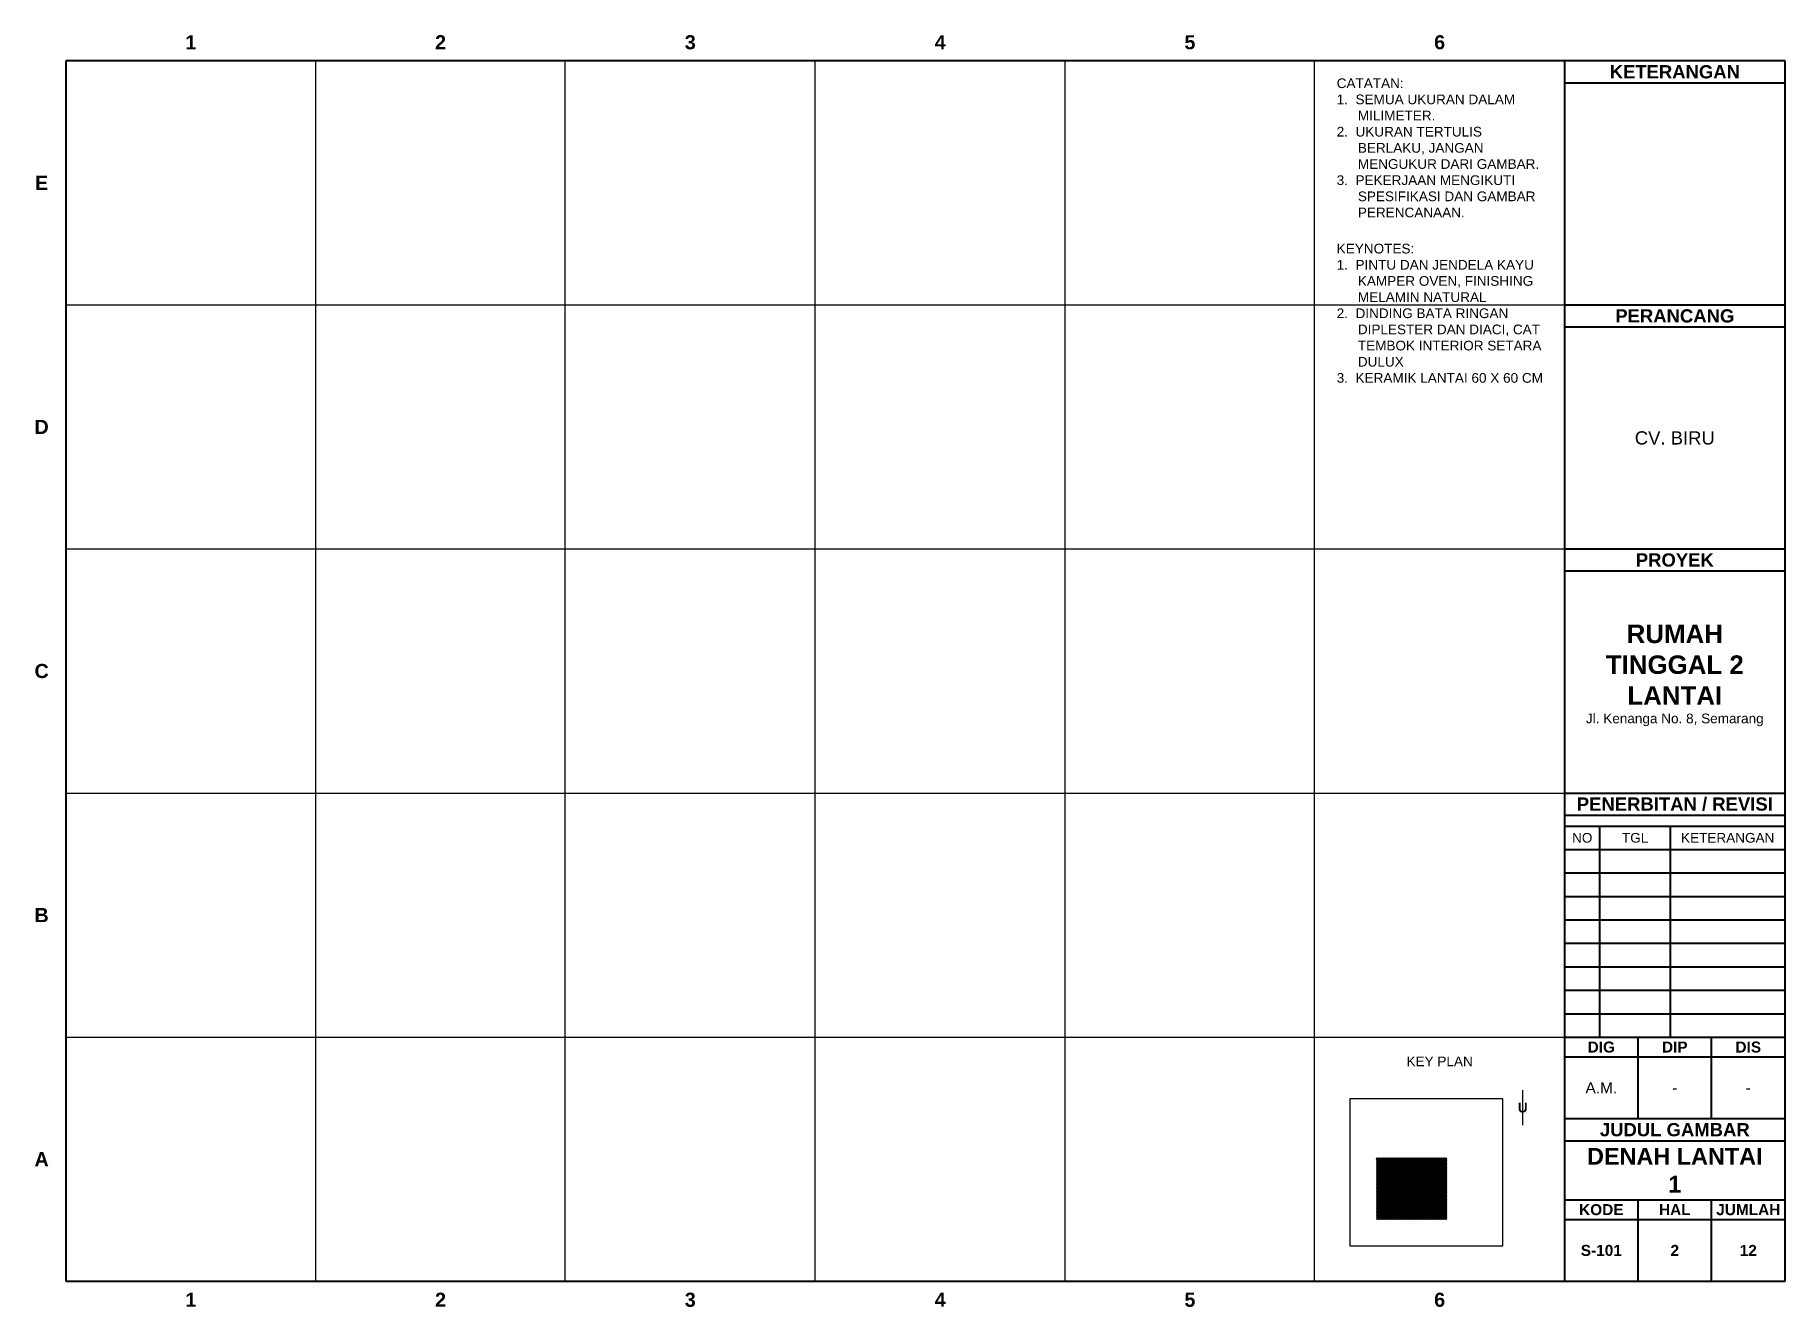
# Paper-space layout 'A3' of a CAD drawing. Header units: millimetres. Extents: x 13 to 410, y 4 to 293.
import ezdxf
from ezdxf.enums import TextEntityAlignment as Align

# ---------------------------------------------------------------- set-up
doc = ezdxf.new("R2010")
doc.units = ezdxf.units.MM
for name, color, linetype, lineweight in [('S-ANNO-GRID', 8, 'Continuous', 25), ('S-ANNO-KEYN', 7, 'Continuous', 25), ('S-ANNO-NOTE', 7, 'Continuous', 25), ('S-ANNO-REVS', 7, 'Continuous', 25), ('S-ANNO-TEXT', 7, 'Continuous', 25), ('S-ANNO-TTLB', 7, 'Continuous', 35)]:
    doc.layers.add(name, color=color, linetype=linetype, lineweight=lineweight)
doc.layers.add('S-ANNO-NPLT', color=7, linetype='Continuous', lineweight=18, plot=False)
doc.styles.add('CATATAN', font='arial.ttf')
doc.styles.add('DESKRIPSI', font='arial.ttf')
doc.styles.add('KOP', font='arial.ttf')
doc.styles.add('KOP-B', font='arialbd.ttf')

psp = doc.layouts.new('A3')

# ---------------------------------------------------------------- hatches: boundary and pattern name
at = {"layer": 'S-ANNO-KEYN'}
h = psp.add_hatch(dxfattribs=at)
h.set_pattern_fill('SOLID')
h.paths.add_polyline_path([(317.3, 24), (333.3, 24), (333.3, 38), (317.3, 38)])

# ---------------------------------------------------------------- linework, layer by layer
at = {"layer": 'S-ANNO-GRID'}
for p, q in [((76.7, 10), (76.7, 287)), ((133.3, 10), (133.3, 287)), ((190, 10), (190, 287)), ((246.7, 10), (246.7, 287)), ((303.3, 10), (303.3, 287)), ((20, 231.6), (360, 231.6)), ((20, 176.2), (360, 176.2)), ((20, 120.8), (360, 120.8)), ((20, 65.4), (360, 65.4)), ((346, 51.4), (311.3, 51.4)), ((311.3, 51.4), (311.3, 18)), ((346, 18), (346, 51.4)), ((311.3, 18), (346, 18))]:
    psp.add_line(p, q, dxfattribs=at)
at = {"layer": 'S-ANNO-KEYN'}
psp.add_line((350.5, 45.4), (350.5, 53.4), dxfattribs=at)
at = {"layer": 'S-ANNO-TTLB'}
for p, q in [((410, 287), (20, 287)), ((20, 287), (20, 10)), ((410, 287), (360, 287)), ((360, 287), (360, 10)), ((410, 10), (410, 287)), ((410, 10), (410, 287)), ((360, 282), (410, 282)), ((360, 231.6), (410, 231.6)), ((360, 226.6), (410, 226.6)), ((360, 176.2), (410, 176.2)), ((360, 171.2), (410, 171.2)), ((360, 120.8), (410, 120.8)), ((360, 115.8), (410, 115.8)), ((360, 113.3), (410, 113.3)), ((368, 65.4), (368, 113.3)), ((384, 65.4), (384, 113.3)), ((360, 107.98), (410, 107.98)), ((360, 102.66), (410, 102.66)), ((360, 97.33), (410, 97.33)), ((360, 92.01), (410, 92.01)), ((360, 86.69), (410, 86.69)), ((360, 81.37), (410, 81.37)), ((360, 76.04), (410, 76.04)), ((360, 70.72), (410, 70.72)), ((360, 65.4), (410, 65.4)), ((360, 65.4), (410, 65.4)), ((376.67, 46.9), (376.67, 65.4)), ((393.33, 46.9), (393.33, 65.4)), ((360, 60.9), (376.67, 60.9)), ((376.67, 60.9), (393.33, 60.9)), ((393.33, 60.9), (410, 60.9)), ((360, 46.9), (410, 46.9)), ((360, 41.9), (410, 41.9)), ((360, 28.5), (410, 28.5)), ((376.67, 10), (376.67, 28.5)), ((393.33, 10), (393.33, 28.5)), ((360, 24), (376.67, 24)), ((376.67, 24), (393.33, 24)), ((393.33, 24), (410, 24)), ((20, 10), (410, 10)), ((360, 10), (410, 10))]:
    psp.add_line(p, q, dxfattribs=at)

# ---------------------------------------------------------------- texts
at = {"layer": 'S-ANNO-KEYN'}
for s, style, p in [('KEY PLAN', 'KOP', (331.65, 59.9)), ('U', 'KOP-B', (350.5, 49.4))]:
    psp.add_text(s, height=2.2, dxfattribs=dict(at, style=style)).set_placement(p, align=Align.MIDDLE_CENTER)
at = {"layer": 'S-ANNO-KEYN', "insert": (308.3, 245.46), "char_height": 2.2, "width": 46.7, "attachment_point": 1, "style": 'CATATAN'}
psp.add_mtext('KEYNOTES:\\P\\pxi-2.18,l2.18;1.  PINTU DAN JENDELA KAYU KAMPER OVEN, FINISHING MELAMIN NATURAL\\P\\pxi-2.18,l2.18;2.  DINDING BATA RINGAN DIPLESTER DAN DIACI, CAT TEMBOK INTERIOR SETARA DULUX\\P\\pxi-2.18,l2.18;3.  KERAMIK LANTAI 60 X 60 CM', dxfattribs=at)
at = {"layer": 'S-ANNO-NOTE', "insert": (308.3, 283), "char_height": 2.2, "width": 46.7, "attachment_point": 1, "style": 'CATATAN'}
psp.add_mtext('CATATAN:\\P\\pxi-2.18,l2.18;1.  SEMUA UKURAN DALAM MILIMETER.\\P\\pxi-2.18,l2.18;2.  UKURAN TERTULIS BERLAKU, JANGAN MENGUKUR DARI GAMBAR.\\P\\pxi-2.18,l2.18;3.  PEKERJAAN MENGIKUTI SPESIFIKASI DAN GAMBAR PERENCANAAN.', dxfattribs=at)
at = {"layer": 'S-ANNO-REVS', "style": 'KOP'}
for s, p in [('NO', (364, 110.64)), ('TGL', (376, 110.64)), ('KETERANGAN', (397, 110.64))]:
    psp.add_text(s, height=2.2, dxfattribs=at).set_placement(p, align=Align.MIDDLE_CENTER)
at = {"layer": 'S-ANNO-TEXT'}
for s, height, style, p in [('1', 3.2, 'KOP-B', (48.35, 291.2)), ('2', 3.2, 'KOP-B', (105, 291.2)), ('3', 3.2, 'KOP-B', (161.65, 291.2)), ('4', 3.2, 'KOP-B', (218.35, 291.2)), ('5', 3.2, 'KOP-B', (275, 291.2)), ('6', 3.2, 'KOP-B', (331.65, 291.2)), ('KETERANGAN', 3, 'KOP-B', (385, 284.5)), ('E', 3.2, 'KOP-B', (14.5, 259.3)), ('PERANCANG', 3, 'KOP-B', (385, 229.1)), ('D', 3.2, 'KOP-B', (14.5, 203.9)), ('CV. BIRU', 3, 'KOP', (385, 201.4)), ('PROYEK', 3, 'KOP-B', (385, 173.7)), ('C', 3.2, 'KOP-B', (14.5, 148.5)), ('PENERBITAN / REVISI', 3, 'KOP-B', (385, 118.3)), ('B', 3.2, 'KOP-B', (14.5, 93.1)), ('DIG', 2.5, 'KOP-B', (368.33, 63.15)), ('DIP', 2.5, 'KOP-B', (385, 63.15)), ('DIS', 2.5, 'KOP-B', (401.67, 63.15)), ('A.M.', 2.5, 'KOP', (368.33, 53.9)), ('-', 2.5, 'KOP', (385, 53.9)), ('-', 2.5, 'KOP', (401.67, 53.9)), ('JUDUL GAMBAR', 3, 'KOP-B', (385, 44.4)), ('A', 3.2, 'KOP-B', (14.5, 37.7)), ('KODE', 2.5, 'KOP-B', (368.33, 26.25)), ('HAL', 2.5, 'KOP-B', (385, 26.25)), ('JUMLAH', 2.5, 'KOP-B', (401.67, 26.25)), ('S-101', 2.5, 'KOP-B', (368.33, 17)), ('2', 2.5, 'KOP-B', (385, 17)), ('12', 2.5, 'KOP-B', (401.67, 17)), ('1', 3.2, 'KOP-B', (48.35, 5.8)), ('2', 3.2, 'KOP-B', (105, 5.8)), ('3', 3.2, 'KOP-B', (161.65, 5.8)), ('4', 3.2, 'KOP-B', (218.35, 5.8)), ('5', 3.2, 'KOP-B', (275, 5.8)), ('6', 3.2, 'KOP-B', (331.65, 5.8))]:
    psp.add_text(s, height=height, dxfattribs=dict(at, style=style)).set_placement(p, align=Align.MIDDLE_CENTER)
at = {"layer": 'S-ANNO-TEXT', "width": 40}
for s, insert, char_height, attachment_point, style in [('\\pxqc;RUMAH TINGGAL 2 LANTAI', (385, 159.04), 4.2, 2, 'KOP-B'), ('\\pxqc;Jl. Kenanga No. 8, Semarang', (385, 138.83), 2.2, 2, 'DESKRIPSI'), ('\\pxqc;DENAH LANTAI 1', (385, 35.2), 3.8, 5, 'KOP-B')]:
    psp.add_mtext(s, dxfattribs=dict(at, insert=insert, char_height=char_height, attachment_point=attachment_point, style=style))

# ---------------------------------------------------------------- viewports
at = {"layer": 'S-ANNO-NPLT'}
psp.add_viewport(center=(161.65, 148.5), size=(283.3, 277), view_center_point=(5000, 4000), view_height=13850, dxfattribs=at)

doc.saveas('drawing.dxf')
